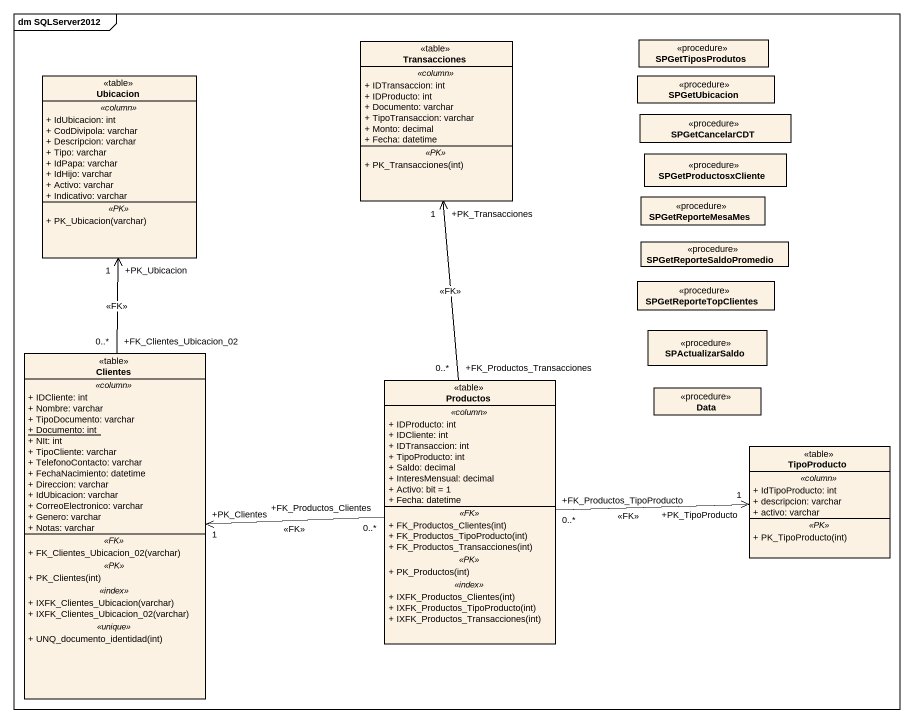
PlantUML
@startuml
mainframe dm SQLServer2012
hide circle
hide empty members
skinparam classAttributeIconSize 0
class Transacciones <<table>> {
  .. <<column>> ..
  + IDTransaccion: int
  + IDProducto: int
  + Documento: varchar
  + TipoTransaccion: varchar
  + Monto: decimal
  + Fecha: datetime
  .. <<PK>> ..
  + PK_Transacciones(int)
}
class SPGetTiposProdutos <<procedure>>
class Ubicacion <<table>> {
  .. <<column>> ..
  + IdUbicacion: int
  + CodDivipola: varchar
  + Descripcion: varchar
  + Tipo: varchar
  + IdPapa: varchar
  + IdHijo: varchar
  + Activo: varchar
  + Indicativo: varchar
  .. <<PK>> ..
  + PK_Ubicacion(varchar)
}
class SPGetUbicacion <<procedure>>
class SPGetCancelarCDT <<procedure>>
class SPGetProductosxCliente <<procedure>>
class SPGetReporteMesaMes <<procedure>>
class SPGetReporteSaldoPromedio <<procedure>>
class SPGetReporteTopClientes <<procedure>>
class Clientes <<table>> {
  .. <<column>> ..
  + IDCliente: int
  + Nombre: varchar
  + TipoDocumento: varchar
  {static} + Documento: int
  + NIt: int
  + TipoCliente: varchar
  + TelefonoContacto: varchar
  + FechaNacimiento: datetime
  + Direccion: varchar
  + IdUbicacion: varchar
  + CorreoElectronico: varchar
  + Genero: varchar
  + Notas: varchar
  .. <<FK>> ..
  + FK_Clientes_Ubicacion_02(varchar)
  .. <<PK>> ..
  + PK_Clientes(int)
  .. <<index>> ..
  + IXFK_Clientes_Ubicacion(varchar)
  + IXFK_Clientes_Ubicacion_02(varchar)
  .. <<unique>> ..
  + UNQ_documento_identidad(int)
}
class SPActualizarSaldo <<procedure>>
class Productos <<table>> {
  .. <<column>> ..
  + IDProducto: int
  + IDCliente: int
  + IDTransaccion: int
  + TipoProducto: int
  + Saldo: decimal
  + InteresMensual: decimal
  + Activo: bit = 1
  + Fecha: datetime
  .. <<FK>> ..
  + FK_Productos_Clientes(int)
  + FK_Productos_TipoProducto(int)
  + FK_Productos_Transacciones(int)
  .. <<PK>> ..
  + PK_Productos(int)
  .. <<index>> ..
  + IXFK_Productos_Clientes(int)
  + IXFK_Productos_TipoProducto(int)
  + IXFK_Productos_Transacciones(int)
}
class Data <<procedure>>
class TipoProducto <<table>> {
  .. <<column>> ..
  + IdTipoProducto: int
  + descripcion: varchar
  + activo: varchar
  .. <<PK>> ..
  + PK_TipoProducto(int)
}
Clientes "+FK_Clientes_Ubicacion_02\n0..*" -up-> "+PK_Ubicacion\n1" Ubicacion : <<FK>>
Productos "+FK_Productos_Transacciones\n0..*" -up-> "+PK_Transacciones\n1" Transacciones : <<FK>>
Productos "+FK_Productos_Clientes\n0..*" -left-> "+PK_Clientes\n1" Clientes : <<FK>>
Productos "+FK_Productos_TipoProducto\n0..*" -right-> "+PK_TipoProducto\n1" TipoProducto : <<FK>>
@enduml
